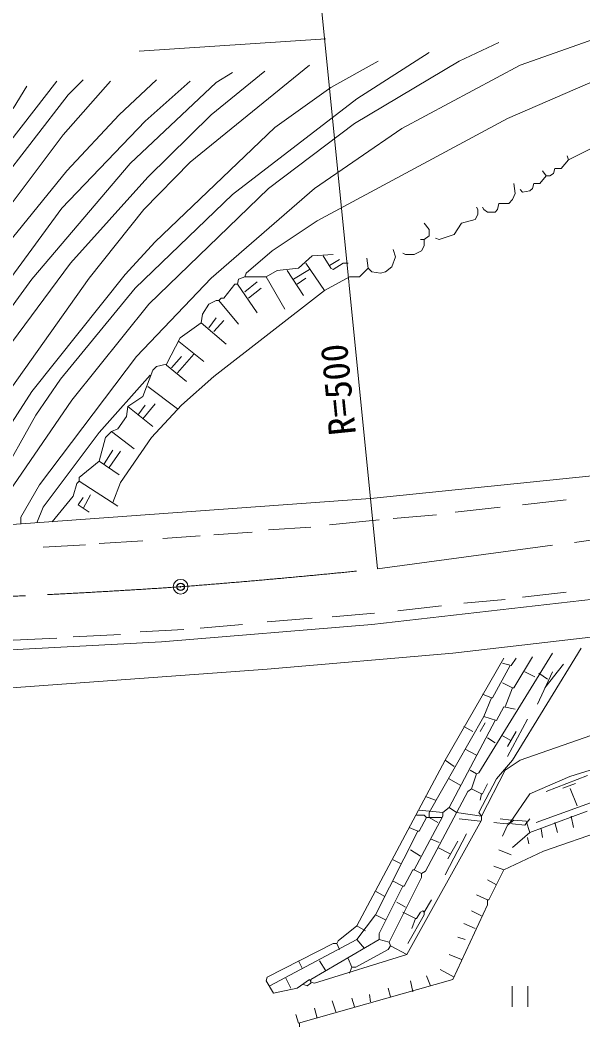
# Model space of a CAD drawing. Units: millimetres, scale not verified. Extents: x 40000 to 680000, y 20000 to 380000.
# Drawn here: x 156194 to 194463, y 244659 to 313073 of the extents above; entities that cross this region are included whole.
import ezdxf
from ezdxf.enums import TextEntityAlignment as Align

# ---------------------------------------------------------------- set-up
doc = ezdxf.new("R2010")
doc.units = ezdxf.units.MM
doc.header["$LTSCALE"] = 1000
doc.header["$PDMODE"] = 32
doc.header["$PDSIZE"] = 500
doc.linetypes.add('CHAIN', pattern=[18.5, 12, -1.5, 3.5, -1.5])
for name, color, linetype, lineweight in [('M-BGD', 7, 'Continuous', 13), ('M-BMK', 2, 'CHAIN', 13), ('M-BMK-SRVR', 3, 'Continuous', 13), ('M-STR-STR1', 1, 'Continuous', 13)]:
    doc.layers.add(name, color=color, linetype=linetype, lineweight=lineweight)
doc.layers.add('M-OTRS', color=6, linetype='Continuous')
doc.styles.add('ＭＳ ゴシック', font='')
doc.styles.get('ＭＳ ゴシック').set_extended_font_data('MS Gothic')

msp = doc.modelspace()

# ---------------------------------------------------------------- linework, layer by layer
at = {"layer": 'M-BGD'}
for p, q in [((176218, 318573), (180507, 275777)), ((176980, 311799), (164280, 310953)), ((188748, 311545), (186039, 310275)), ((195268, 311799), (190188, 310021)), ((184007, 310868), (179096, 307735)), ((199078, 310614), (189341, 306381)), ((175879, 310021), (167751, 303417)), ((180536, 310275), (177318, 308497)), ((186039, 310275), (178927, 306042)), ((190188, 310021), (182144, 305703)), ((172831, 309598), (169190, 306635)), ((170630, 309513), (169529, 308836)), ((158692, 308921), (153358, 302063)), ((156660, 308582), (155728, 307058)), ((162332, 308921), (159115, 305280)), ((160470, 309005), (159454, 307989)), ((165465, 309005), (162925, 306635)), ((169529, 308836), (163687, 303333)), ((167751, 308921), (164703, 306211)), ((159454, 307989), (151072, 297152)), ((177318, 308497), (173508, 305788)), ((179096, 307735), (170630, 301216)), ((162925, 306635), (159369, 302825)), ((169190, 306635), (164872, 302401)), ((164703, 306211), (159030, 300285)), ((178927, 306042), (173085, 301639)), ((189341, 306381), (176387, 299438)), ((159115, 305280), (152257, 296136)), ((173508, 305788), (165380, 297999)), ((182144, 305703), (176218, 301639)), ((195522, 304603), (193490, 303587)), ((193405, 303841), (193490, 303587)), ((163687, 303333), (156998, 295459)), ((167751, 303417), (164618, 300200)), ((193490, 303587), (192982, 302994)), ((159369, 302825), (152342, 294189)), ((164872, 302401), (159623, 296559)), ((191966, 302486), (191542, 301978)), ((191712, 302825), (191966, 302486)), ((192220, 302486), (191966, 302486)), ((192474, 302655), (192220, 302486)), ((192558, 302994), (192474, 302655)), ((192982, 302994), (192558, 302994)), ((189764, 301978), (189849, 301301)), ((191119, 301978), (191034, 301639)), ((191542, 301978), (191119, 301978)), ((170630, 301216), (164026, 294866)), ((173085, 301639), (164957, 293765)), ((176218, 301639), (169190, 295543)), ((189849, 301301), (189680, 300877)), ((190357, 301385), (190188, 301555)), ((190865, 301470), (190357, 301385)), ((191034, 301639), (190865, 301470)), ((187224, 300369), (187309, 300200)), ((187732, 300200), (187648, 300369)), ((188748, 300623), (188664, 300200)), ((189426, 300623), (188748, 300623)), ((189680, 300877), (189426, 300623)), ((159030, 300285), (151749, 290379)), ((164618, 300200), (160893, 295543)), ((187309, 299861), (187140, 299523)), ((187309, 300200), (187309, 299861)), ((187986, 300031), (187732, 300200)), ((188494, 300031), (187986, 300031)), ((188664, 300200), (188494, 300031)), ((176387, 299438), (173339, 297406)), ((183668, 299269), (184007, 298845)), ((186208, 299269), (185700, 298507)), ((187140, 299523), (186208, 299269)), ((184007, 298422), (183668, 298168)), ((184007, 298845), (184007, 298422)), ((185700, 298507), (184684, 298168)), ((165380, 297999), (163348, 295797)), ((183668, 298168), (183414, 298168)), ((183668, 297745), (183499, 297406)), ((183668, 298168), (183668, 297745)), ((184684, 298168), (184430, 298253)), ((173339, 297406), (171561, 295882)), ((176048, 297067), (175117, 296221)), ((177488, 297152), (176048, 297067)), ((176810, 297067), (177318, 296221)), ((181721, 296983), (181467, 296305)), ((181552, 297491), (181721, 296983)), ((182398, 297152), (182229, 297237)), ((182991, 297152), (182398, 297152)), ((183499, 297406), (182991, 297152)), ((159623, 296559), (153527, 288347)), ((175625, 296559), (176895, 294697)), ((177911, 296813), (177234, 296390)), ((177488, 296136), (178165, 296559)), ((178165, 296559), (178504, 296559)), ((179858, 296221), (179774, 296898)), ((181467, 296305), (181044, 295967)), ((163348, 295797), (156998, 287839)), ((171053, 295459), (171476, 295628)), ((171561, 295882), (171476, 295628)), ((171476, 295628), (172916, 295628)), ((173678, 296051), (172916, 295628)), ((174186, 293427), (172916, 295628)), ((175117, 296221), (173678, 296051)), ((174355, 296051), (175456, 294358)), ((175879, 296136), (174778, 295459)), ((178588, 295628), (176895, 294697)), ((177318, 296221), (177488, 296136)), ((179266, 295628), (178588, 295628)), ((179858, 296221), (179266, 295628)), ((180112, 295967), (179858, 296221)), ((180705, 295882), (180112, 295967)), ((181044, 295967), (180705, 295882)), ((156998, 295459), (153019, 290040)), ((160893, 295543), (153188, 284706)), ((164026, 294866), (158946, 288685)), ((169190, 295543), (164110, 290209)), ((170799, 295120), (170037, 294189)), ((170968, 295120), (170799, 295120)), ((170968, 295120), (171053, 295459)), ((170968, 295120), (172323, 293173)), ((172323, 295289), (171476, 294612)), ((172577, 294866), (171730, 294189)), ((175625, 295543), (175032, 295120)), ((176895, 294697), (169360, 288855)), ((169868, 294189), (169698, 294019)), ((170037, 294189), (169868, 294189)), ((164957, 293765), (159708, 287246)), ((168598, 293088), (169021, 293765)), ((169021, 293765), (169529, 294019)), ((169529, 294019), (169698, 294019)), ((171053, 292411), (169698, 294019)), ((168513, 292495), (168598, 293088)), ((169529, 292834), (169021, 292157)), ((168513, 292495), (167074, 291479)), ((168513, 292495), (170206, 291056)), ((170037, 292665), (169360, 291903)), ((167074, 291479), (166142, 289701)), ((166989, 291225), (168682, 289871)), ((164110, 290209), (157506, 281489)), ((167158, 290209), (166481, 289447)), ((168005, 290379), (166904, 289109)), ((165465, 289532), (165211, 289278)), ((166142, 289701), (165465, 289532)), ((166142, 289701), (166142, 289617)), ((166142, 289617), (167497, 288516)), ((165042, 288939), (161570, 285045)), ((165211, 289278), (164534, 287500)), ((169360, 288855), (167158, 286907)), ((158946, 288685), (157252, 286230)), ((164872, 288177), (166904, 286653)), ((156998, 287839), (155051, 284791)), ((164534, 287500), (163518, 286823)), ((159708, 287246), (155474, 281065)), ((163518, 286823), (163433, 286145)), ((163518, 286823), (165211, 285468)), ((164703, 286907), (164195, 286230)), ((165380, 286992), (164534, 285976)), ((167158, 286907), (165126, 284706)), ((157252, 286230), (152970, 278595)), ((163433, 286145), (162840, 285299)), ((162840, 285299), (162417, 285129)), ((161570, 285045), (157760, 279965)), ((161994, 284706), (161570, 283097)), ((162417, 285129), (161994, 284706)), ((162417, 285129), (163941, 283944)), ((165126, 284706), (163010, 281658)), ((162502, 283859), (161909, 282928)), ((163010, 283775), (162248, 282674)), ((161570, 283097), (160216, 281997)), ((161570, 283097), (162925, 282166)), ((160216, 281997), (160216, 281743)), ((157506, 281489), (156236, 279287)), ((159792, 280727), (160046, 281573)), ((160046, 281573), (160216, 281743)), ((160216, 281743), (162840, 280049)), ((163010, 281658), (162502, 280303)), ((158369, 278987), (159792, 280727)), ((160470, 280642), (160131, 280134)), ((160978, 280811), (160470, 279880)), ((157760, 279965), (157321, 278911)), ((160131, 280134), (160893, 279626)), ((188833, 279965), (185785, 279626)), ((193320, 280473), (190357, 280134)), ((156236, 279287), (156236, 278832)), ((184515, 279457), (181552, 279203)), ((175964, 278610), (173085, 278441)), ((180620, 279118), (177234, 278779)), ((168428, 278017), (165888, 277848)), ((171984, 278271), (169360, 278102)), ((160639, 277425), (157760, 277255)), ((164534, 277679), (161570, 277509)), ((198739, 274123), (180112, 272006)), ((189172, 273699), (186378, 273445)), ((193320, 274207), (190357, 273869)), ((184854, 273276), (181890, 272937)), ((176048, 272429), (173000, 272175)), ((180282, 272768), (177403, 272514)), ((167328, 271667), (164364, 271498)), ((180112, 272006), (165804, 270821)), ((171307, 272006), (168428, 271752)), ((158692, 271075), (155220, 270905)), ((163010, 271329), (159792, 271159)), ((165804, 270821), (148193, 269889)), ((194336, 270397), (189680, 262777)), ((189087, 269720), (185108, 262777)), ((192389, 270059), (187394, 261931)), ((189934, 269720), (189595, 269212)), ((191034, 269805), (189764, 267688)), ((189510, 269212), (188325, 267011)), ((189595, 269212), (189002, 269381)), ((208730, 269297), (190188, 262777)), ((193151, 269297), (191881, 267688)), ((190526, 268789), (191204, 268450)), ((192389, 268789), (191373, 266587)), ((191458, 268704), (192050, 268281)), ((189680, 267688), (189002, 268027)), ((189680, 267688), (189172, 266418)), ((189764, 267688), (189680, 267688)), ((188240, 267011), (187648, 267265)), ((188240, 267011), (187732, 265741)), ((188325, 267011), (188240, 267011)), ((189087, 266418), (188579, 265487)), ((189849, 266249), (189087, 266418)), ((187732, 265741), (184007, 259221)), ((188494, 265487), (185362, 259560)), ((188579, 265487), (187732, 265741)), ((190696, 265571), (189341, 263031)), ((186378, 265063), (186970, 264725)), ((187817, 265317), (187478, 264725)), ((187986, 264301), (188494, 263963)), ((188918, 264471), (189510, 264132)), ((189934, 264725), (189341, 263709)), ((186462, 263539), (187224, 263116)), ((185108, 262777), (179096, 251517)), ((185108, 262777), (185700, 262354)), ((189680, 262777), (188579, 261507)), ((190188, 262777), (189172, 262100)), ((191288, 258544), (203226, 262862)), ((193574, 261677), (198146, 263116)), ((186801, 262100), (187224, 261846)), ((189172, 262100), (187563, 258967)), ((185362, 261507), (186124, 261084)), ((187224, 261846), (186886, 260830)), ((187394, 261931), (187224, 261846)), ((188579, 261507), (187394, 259221)), ((190865, 260491), (193574, 261677)), ((191963, 260662), (194772, 261743)), ((186632, 260661), (183753, 255242)), ((186886, 260830), (186632, 260661)), ((187563, 260491), (186886, 260830)), ((187986, 261169), (187648, 260491)), ((193102, 260880), (193971, 261197)), ((193607, 260849), (194075, 259674)), ((183753, 260322), (184430, 260068)), ((187563, 260491), (187478, 260068)), ((187648, 260491), (187563, 260491)), ((189510, 258544), (190865, 260491)), ((183330, 259391), (184938, 259221)), ((185362, 259560), (184938, 259221)), ((185870, 259221), (185362, 259560)), ((194760, 259306), (190865, 257867)), ((187563, 258713), (182483, 249569)), ((184938, 258967), (182991, 255327)), ((183160, 259052), (183668, 259052)), ((183838, 258883), (183330, 257951)), ((183668, 259052), (183838, 258883)), ((183838, 258883), (184854, 258883)), ((184007, 258883), (183838, 258883)), ((184007, 259221), (184007, 258883)), ((184600, 258544), (184007, 258883)), ((184938, 259221), (184938, 258967)), ((187563, 258967), (185870, 259221)), ((186039, 258798), (187478, 258629)), ((187394, 259221), (187563, 258967)), ((187563, 258967), (187563, 258713)), ((188833, 258798), (189595, 258713)), ((189341, 258375), (189764, 258713)), ((189595, 258713), (189510, 258544)), ((189764, 258713), (190611, 258629)), ((190865, 258798), (190526, 258375)), ((190611, 258629), (190865, 257867)), ((193659, 258967), (193828, 258205)), ((183245, 257951), (180366, 252279)), ((183245, 257951), (182652, 258205)), ((183330, 257951), (183245, 257951)), ((188410, 258544), (189256, 258459)), ((189002, 257613), (189341, 258375)), ((189256, 258459), (189510, 258544)), ((189680, 258459), (189510, 258544)), ((190526, 258375), (189680, 258459)), ((191627, 258121), (191712, 257528)), ((196876, 258375), (191796, 256597)), ((192558, 258544), (192728, 257867)), ((184092, 257443), (184684, 257189)), ((186547, 257782), (185108, 254988)), ((185954, 257274), (185277, 256089)), ((190865, 257867), (189680, 256851)), ((190696, 257528), (190780, 257105)), ((182737, 256681), (183414, 256258)), ((184600, 256851), (185446, 256427)), ((188748, 256681), (189595, 256343)), ((191796, 256597), (189087, 255327)), ((181552, 256004), (182060, 255750)), ((182906, 255327), (182314, 254226)), ((182991, 255327), (182906, 255327)), ((183499, 255073), (182991, 255327)), ((183753, 255242), (183499, 255073)), ((189087, 255327), (188071, 253295)), ((188410, 255581), (189087, 255327)), ((181298, 250416), (183499, 254819)), ((182229, 254226), (181552, 254565)), ((183499, 254819), (183499, 255073)), ((187986, 254649), (188579, 254311)), ((180366, 253887), (180959, 253549)), ((182229, 254226), (180620, 251009)), ((182314, 254226), (182229, 254226)), ((184176, 253295), (183668, 252448)), ((187986, 253295), (187224, 253633)), ((188071, 253295), (187986, 253295)), ((187986, 253295), (187986, 252956)), ((181806, 253125), (182398, 252787)), ((183076, 252025), (182229, 252448)), ((183414, 252448), (183160, 252025)), ((183584, 252533), (183414, 252448)), ((183668, 252448), (183584, 252533)), ((183668, 252448), (183668, 252279)), ((187986, 252956), (185616, 247876)), ((186886, 252533), (187563, 252194)), ((180366, 252279), (179096, 250585)), ((180366, 252279), (181044, 251940)), ((183668, 252279), (182568, 250331)), ((183076, 252025), (182822, 251347)), ((183160, 252025), (183076, 252025)), ((179096, 251517), (177826, 250501)), ((179096, 251517), (179689, 251178)), ((186378, 251686), (187140, 251347)), ((179096, 250585), (173170, 247453)), ((180620, 250585), (175964, 247876)), ((177826, 250501), (177742, 250331)), ((179096, 250585), (179604, 249993)), ((180620, 251009), (180620, 250585)), ((180620, 250585), (181298, 250416)), ((181298, 250416), (181382, 250162)), ((185954, 250755), (186462, 250585)), ((173000, 248045), (177488, 250331)), ((177488, 250331), (177742, 250331)), ((177742, 250331), (177911, 249908)), ((181213, 249908), (179012, 248723)), ((181382, 250162), (181213, 249908)), ((181382, 250162), (182483, 249569)), ((175117, 249146), (175371, 248638)), ((182483, 249569), (176218, 247622)), ((176556, 249146), (176980, 248469)), ((178504, 249315), (178758, 248723)), ((185362, 249569), (186208, 249231)), ((178758, 248723), (178588, 248299)), ((179012, 248723), (178758, 248723)), ((184769, 248553), (185700, 248045)), ((172916, 247791), (173000, 248045)), ((173424, 246945), (172916, 247791)), ((174270, 247961), (174609, 247283)), ((175879, 247876), (175032, 247283)), ((185616, 247876), (175117, 244913)), ((175964, 247707), (175879, 247876)), ((175964, 247876), (175964, 247622)), ((176218, 247622), (175964, 247707)), ((182737, 247791), (182906, 247029)), ((183838, 248130), (184092, 247453)), ((175032, 247283), (173424, 246945)), ((175710, 247453), (175456, 247537)), ((175964, 247622), (175710, 247453)), ((181213, 247283), (181382, 246691)), ((189661, 247421), (189661, 246021)), ((190711, 246021), (190711, 247421)), ((177403, 246437), (177657, 245675)), ((178758, 246606), (178927, 246013)), ((179943, 246860), (180028, 246352)), ((176218, 245929), (176387, 245251)), ((175117, 244913), (174948, 245505)), ((175202, 244913), (175202, 244659))]:
    msp.add_line(p, q, dxfattribs=at)
at = {"layer": 'M-BMK'}
msp.add_line((180507, 275777), (265807, 287297), dxfattribs=at)
for centre, radius, start, end in [((126448, 799284), 526291, 274.43088, 275.89559), ((132650, 782487), 509088, 270.77853, 273.88107)]:
    msp.add_arc(centre, radius, start, end, dxfattribs=at)
at = {"layer": 'M-BMK-SRVR'}
msp.add_circle((167108, 274566), 500, dxfattribs=at)
msp.add_point((167108, 274566), dxfattribs=at)
at = {"layer": 'M-OTRS'}
msp.add_point((167108, 274566), dxfattribs=at)
at = {"layer": 'M-STR-STR1'}
for p, q in [((201364, 282759), (180028, 280557)), ((180028, 280557), (151566, 278494)), ((208984, 272768), (185616, 270059)), ((185616, 270059), (173000, 268958)), ((146499, 267053), (173000, 268958))]:
    msp.add_line(p, q, dxfattribs=at)

# ---------------------------------------------------------------- texts
at = {"layer": 'M-BGD', "style": 'ＭＳ ゴシック'}
msp.add_text('R=500', height=1833, rotation=95.693, dxfattribs=at).set_placement((179582, 285004), align=Align.BOTTOM_LEFT)

doc.saveas('drawing.dxf')
